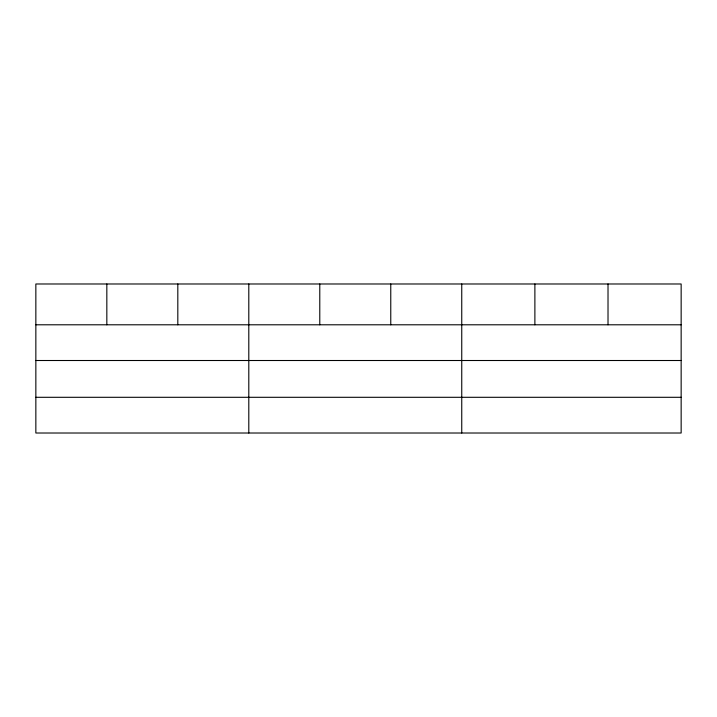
<?xml version="1.0" encoding="UTF-8"?>
<svg xmlns="http://www.w3.org/2000/svg" width="717" height="717" viewBox="0 0 717 717"><rect width="100%" height="100%" fill="white"/><g stroke="black" fill="none" stroke-linecap="round" stroke-linejoin="round"><path stroke-width="1.08" d="M681.15 360.508L681.15 283.986L35.85 283.986L35.85 433.014L681.15 433.014L681.15 360.508L35.85 360.508M35.85 324.792L681.15 324.792M35.85 397.299L681.15 397.299M608.016 283.986L608.016 324.792M534.882 283.986L534.882 324.792M461.748 283.986L461.748 433.014M390.765 283.986L390.765 324.792M319.782 283.986L319.782 324.792M248.799 283.986L248.799 433.014M177.816 283.986L177.816 324.792M106.833 283.986L106.833 324.792"/></g></svg>
